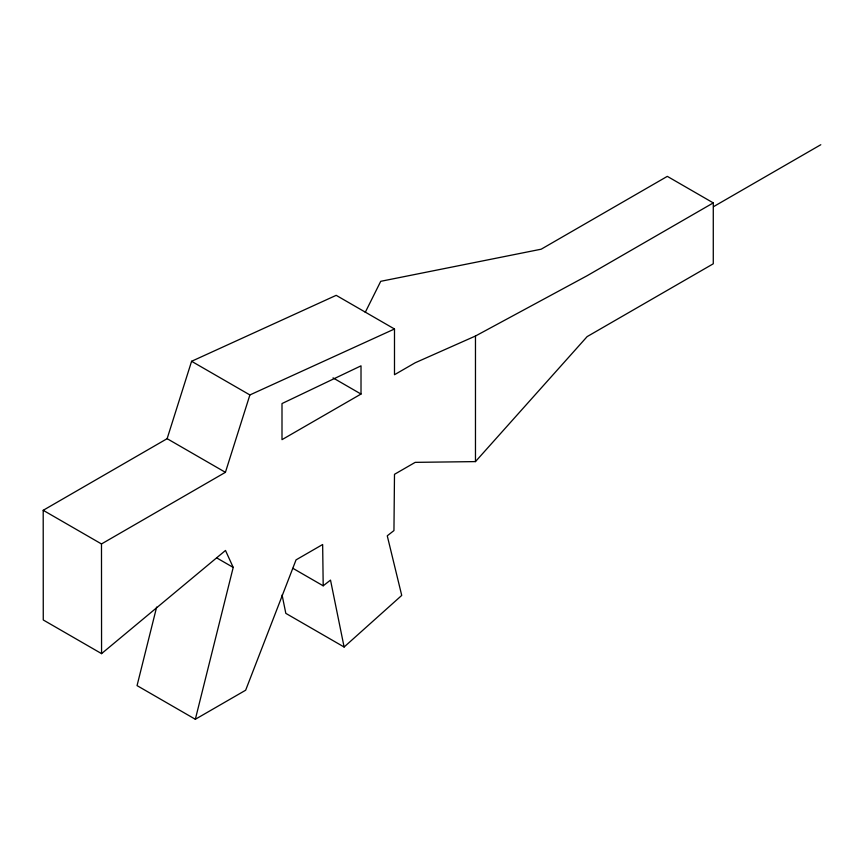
<?xml version="1.0" encoding="UTF-8"?>
<svg xmlns="http://www.w3.org/2000/svg" width="864" height="864" viewBox="0 0 864 864"><rect width="100%" height="100%" fill="white"/><g stroke="black" fill="none" stroke-linecap="round" stroke-linejoin="round"><path stroke-width="1.3" d="M156.643 607.079L137.052 685.616L195.34 719.269L245.657 690.217L296.05 559.872L322.65 544.514L323.201 585.814L292.885 568.318M195.34 719.269L233.215 567.421L225.493 550.465L101.563 653.627L43.265 619.974L43.2 510.3L167.13 438.674L191.592 361.292L336.193 295.337L394.492 328.99L394.492 374.717L415.206 362.761L475.47 336.02L587.131 275.724L713.275 202.9L713.275 263.79L587.131 336.614L475.47 461.603L415.206 462.359L394.492 474.314L393.952 530.582L387.256 535.81L401.728 595.415L344.11 647.017L285.822 613.364L282.085 594.994M101.563 653.627L101.488 543.953L225.418 472.327L249.89 394.945L394.492 328.99M365.245 312.379L380.722 281.318L541.188 249.199L667.321 176.364L713.275 202.9M323.201 585.814L330.512 580.1L344.11 647.017M361.012 394.049L281.999 439.657L281.999 403.564L361.012 365.839L361.012 394.049L333.04 377.892M713.599 206.626L820.8 144.731M191.592 361.292L249.89 394.945M167.13 438.674L225.418 472.327M216.896 558.004L233.215 567.421M43.2 510.3L101.488 543.953M475.47 336.02L475.47 461.603"/></g></svg>
